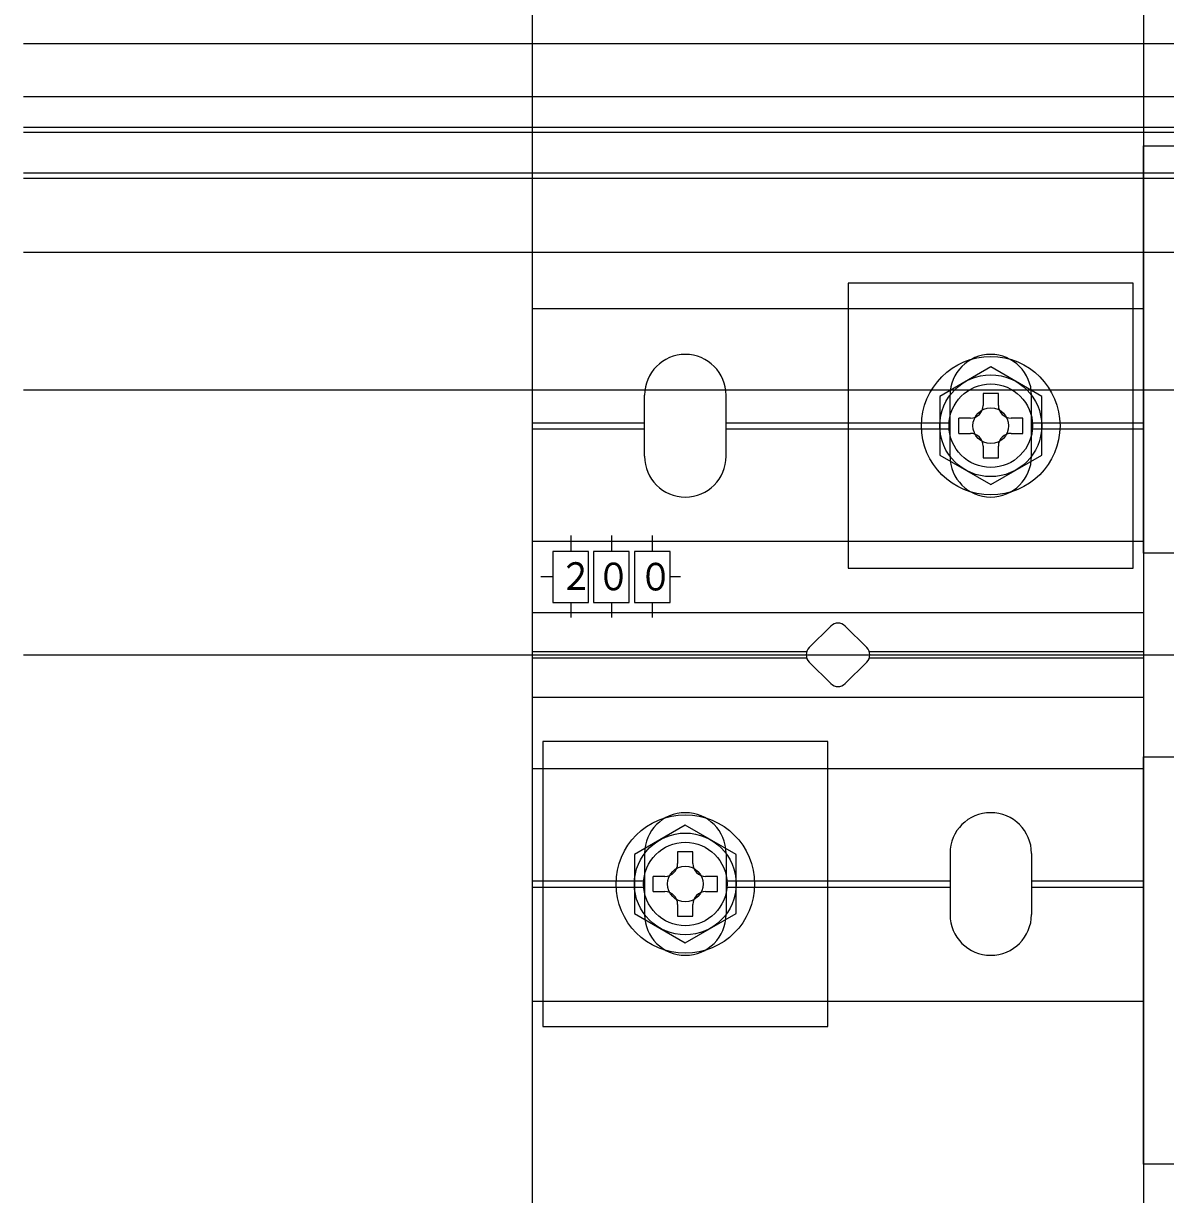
# Model space of a CAD drawing. Units: millimetres, scale not verified. Extents: x -875 to 875, y -1300 to 1294.
# Drawn here: x -709 to -596.8, y -1096 to -981 of the extents above; entities that cross this region are included whole.
import ezdxf
from ezdxf.enums import TextEntityAlignment as Align

# ---------------------------------------------------------------- set-up
doc = ezdxf.new("R2010")
doc.units = ezdxf.units.MM
doc.header["$LTSCALE"] = 8
for name, color, linetype in [('0-3_YKK_12', 2, 'Continuous'), ('0-4_YKK_13', 4, 'Continuous'), ('0-7_YSS_K', 3, 'Continuous')]:
    doc.layers.add(name, color=color, linetype=linetype)
doc.styles.add('ＭＳ ゴシック', font='')
doc.styles.get('ＭＳ ゴシック').set_extended_font_data('MS Gothic')

msp = doc.modelspace()

# ---------------------------------------------------------------- linework, layer by layer
at = {"layer": '0-3_YKK_12'}
for p, q in [((-361, -983), (-709, -983)), ((-355.8, -988.2), (-709, -988.2)), ((-340.5, -1003.5), (-709, -1003.5)), ((-327, -1017), (-709, -1017))]:
    msp.add_line(p, q, dxfattribs=at)
at = {"layer": '0-4_YKK_13'}
for p, q in [((-362, -991.7), (-709, -991.7)), ((-362, -995.7), (-709, -995.7)), ((-659, -1009), (-599, -1009)), ((-648, -1023.5), (-648, -1017.5)), ((-640, -1023.5), (-640, -1017.5)), ((-618, -1023.5), (-618, -1017.5)), ((-613.25, -1017.35), (-614.75, -1017.35)), ((-614.75, -1017.35), (-614.75, -1018.5)), ((-613.25, -1018.5), (-613.25, -1017.35)), ((-610, -1023.5), (-610, -1017.5)), ((-616, -1019.75), (-617.15, -1019.75)), ((-617.15, -1021.25), (-617.15, -1019.75)), ((-659, -1020.2), (-648, -1020.2)), ((-659, -1020.8), (-648, -1020.8)), ((-640, -1020.2), (-618, -1020.2)), ((-640, -1020.8), (-618, -1020.8)), ((-617.15, -1021.25), (-616, -1021.25)), ((-612, -1021.25), (-610.85, -1021.25)), ((-610, -1020.2), (-599, -1020.2)), ((-610, -1020.8), (-599, -1020.8)), ((-614.75, -1022.5), (-614.75, -1023.65)), ((-613.25, -1023.65), (-613.25, -1022.5)), ((-614.75, -1023.65), (-613.25, -1023.65)), ((-655.25, -1031.29), (-655.25, -1032.85)), ((-651.25, -1031.29), (-651.25, -1032.85)), ((-647.25, -1031.29), (-647.25, -1032.85)), ((-659, -1031.85), (-599, -1031.85)), ((-657, -1035.35), (-658.171, -1035.35)), ((-644.465, -1035.35), (-645.5, -1035.35)), ((-655.25, -1037.85), (-655.25, -1039.325)), ((-651.25, -1037.85), (-651.25, -1039.325)), ((-647.25, -1037.85), (-647.25, -1039.325)), ((-659, -1038.85), (-599, -1038.85)), ((-631.828, -1042.293), (-629.707, -1040.172)), ((-628.293, -1040.172), (-626.172, -1042.293)), ((-632.075, -1042.7), (-659, -1042.7)), ((-599, -1042.7), (-625.925, -1042.7)), ((-659, -1043.3), (-632.075, -1043.3)), ((-629.707, -1045.828), (-631.828, -1043.707)), ((-626.172, -1043.707), (-628.293, -1045.828)), ((-625.925, -1043.3), (-599, -1043.3)), ((-659, -1047.15), (-599, -1047.15)), ((-659, -1054.15), (-599, -1054.15)), ((-648, -1062.5), (-648, -1068.5)), ((-643.25, -1062.35), (-644.75, -1062.35)), ((-644.75, -1062.35), (-644.75, -1063.5)), ((-643.25, -1063.5), (-643.25, -1062.35)), ((-640, -1062.5), (-640, -1068.5)), ((-618, -1062.5), (-618, -1068.5)), ((-610, -1062.5), (-610, -1068.5)), ((-646, -1064.75), (-647.15, -1064.75)), ((-647.15, -1066.25), (-647.15, -1064.75)), ((-659, -1065.2), (-648, -1065.2)), ((-659, -1065.8), (-648, -1065.8)), ((-640, -1065.2), (-618, -1065.2)), ((-640, -1065.8), (-618, -1065.8)), ((-610, -1065.2), (-599, -1065.2)), ((-610, -1065.8), (-599, -1065.8)), ((-647.15, -1066.25), (-646, -1066.25)), ((-642, -1066.25), (-640.85, -1066.25)), ((-644.75, -1067.5), (-644.75, -1068.65)), ((-643.25, -1068.65), (-643.25, -1067.5)), ((-644.75, -1068.65), (-643.25, -1068.65)), ((-659, -1077), (-599, -1077))]:
    msp.add_line(p, q, dxfattribs=at)
for points in [[(-599, -944.3), (-599, -1141.7), (-659, -1141.7), (-659, -944.3)], [(-559, -993), (-559, -1033), (-599, -1033), (-599, -993)], [(-628, -1006.5), (-628, -1034.5), (-600, -1034.5), (-600, -1006.5)], [(-619, -1023.387), (-614, -1026.274), (-609, -1023.387), (-609, -1017.613), (-614, -1014.726), (-619, -1017.613)], [(-657, -1037.85), (-653.5, -1037.85), (-653.5, -1032.85), (-657, -1032.85)], [(-653, -1037.85), (-649.5, -1037.85), (-649.5, -1032.85), (-653, -1032.85)], [(-649, -1037.85), (-645.5, -1037.85), (-645.5, -1032.85), (-649, -1032.85)], [(-658, -1051.5), (-658, -1079.5), (-630, -1079.5), (-630, -1051.5)], [(-559, -1053), (-559, -1093), (-599, -1093), (-599, -1053)], [(-649, -1068.387), (-644, -1071.274), (-639, -1068.387), (-639, -1062.613), (-644, -1059.726), (-649, -1062.613)]]:
    msp.add_lwpolyline(points, close=True, dxfattribs=at)
for points in [[(-709, -996.2), (-362.5, -996.2), (-362, -995.7), (-362, -991.7), (-362.5, -991.2), (-709, -991.2)], [(-610.85, -1021.25), (-610.85, -1019.75), (-612, -1019.75)], [(-640.85, -1066.25), (-640.85, -1064.75), (-642, -1064.75)]]:
    msp.add_lwpolyline(points, dxfattribs=at)
for centre, radius in [((-614, -1020.5), 6.8), ((-614, -1020.5), 5), ((-614, -1020.5), 4.1), ((-614, -1020.5), 1.75), ((-644, -1065.5), 6.8), ((-644, -1065.5), 5), ((-644, -1065.5), 4.1), ((-644, -1065.5), 1.75)]:
    msp.add_circle(centre, radius, dxfattribs=at)
for centre, radius, start, end in [((-644, -1017.5), 4, 0, 180), ((-614, -1017.5), 4, 0, 180), ((-616, -1018.5), 1.25, 270, 0), ((-612, -1018.5), 1.25, 180, 270), ((-616, -1022.5), 1.25, 0, 90), ((-612, -1022.5), 1.25, 90, 180), ((-644, -1023.5), 4, 180, 0), ((-614, -1023.5), 4, 180, 0), ((-629, -1040.879), 1, 45, 135), ((-631.121, -1043), 1, 135, 225), ((-626.879, -1043), 1, 315, 45), ((-629, -1045.121), 1, 225, 315), ((-644, -1062.5), 4, 0, 180), ((-614, -1062.5), 4, 0, 180), ((-646, -1063.5), 1.25, 270, 0), ((-642, -1063.5), 1.25, 180, 270), ((-646, -1067.5), 1.25, 0, 90), ((-642, -1067.5), 1.25, 90, 180), ((-644, -1068.5), 4, 180, 0), ((-614, -1068.5), 4, 180, 0)]:
    msp.add_arc(centre, radius, start, end, dxfattribs=at)
at = {"layer": '0-7_YSS_K'}
msp.add_lwpolyline([(-709, -1043), (-299, -1043), (-299, -383)], dxfattribs=at)

# ---------------------------------------------------------------- texts
at = {"layer": '0-4_YKK_13', "style": 'ＭＳ ゴシック', "width": 0.9}
for s, p in [('２', (-656.406, -1037.432)), ('０', (-652.717, -1037.472)), ('０', (-648.58, -1037.49))]:
    msp.add_text(s, height=2.711, dxfattribs=at).set_placement(p, align=Align.BOTTOM_LEFT)

doc.saveas('drawing.dxf')
